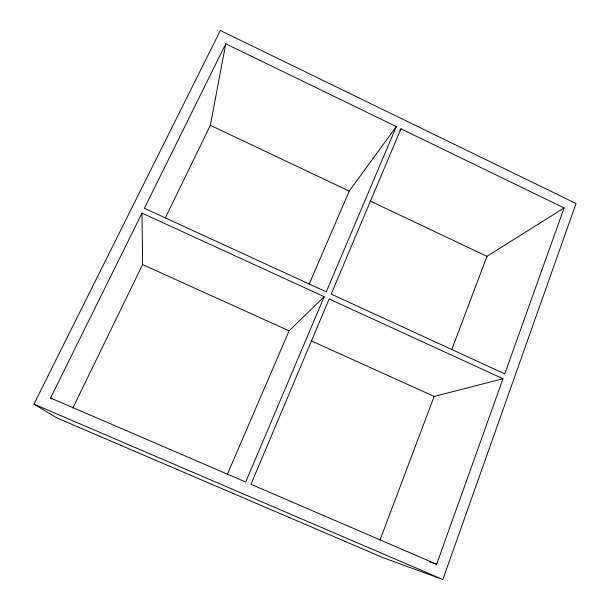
<?xml version="1.0" encoding="UTF-8"?>
<svg xmlns="http://www.w3.org/2000/svg" width="610" height="610" viewBox="0 0 610 610"><rect width="100%" height="100%" fill="white"/><g stroke="black" fill="none" stroke-linecap="round" stroke-linejoin="round"><path stroke-width="0.91" d="M165.348 217.808L210.351 125.294L225.753 43.821L396.317 126.552L326.274 291.847L144.379 208.277L225.753 43.821M442.86 579.5L576.053 203.511L220.355 30.5L33.947 404.11L57.287 418.117L382.828 557.586L442.86 579.5L33.947 404.11M436.668 564.235L503.021 378.719L329.164 298.969L250.977 484.287L436.668 564.235L429.448 561.924M564.097 207.934L504.76 373.854L331.207 294.111L400.953 128.801L564.097 207.934L486.94 256.337L451.72 349.774M379.984 540.102L434.137 396.439L503.021 378.719M324.215 296.704L245.693 482.007L50.523 397.979L141.993 213.111L324.215 296.704L289.087 330.833L227.286 474.481M309.14 284.229L349.217 191.082L396.317 126.552M72.803 408.09L142.603 264.58L141.993 213.111M399.809 130.326L400.953 128.801M142.603 264.58L289.087 330.833M311.252 340.86L434.137 396.439M210.351 125.294L349.217 191.082M370.171 201.018L486.94 256.337M50.523 397.979L51.995 399.108"/></g></svg>
